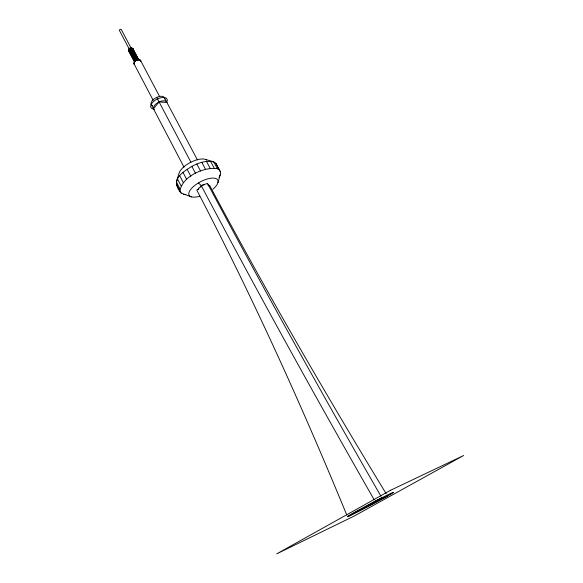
<?xml version="1.0" encoding="UTF-8"?>
<svg xmlns="http://www.w3.org/2000/svg" width="583" height="583" viewBox="0 0 583 583"><rect width="100%" height="100%" fill="white"/><g stroke="black" fill="none" stroke-linecap="round" stroke-linejoin="round"><path stroke-width="0.87" d="M217.947 182.617L220.316 174.572L220.491 172.036L219.485 170.039L215.819 163.233L213.662 161.848L205.595 159.458M138.645 59.779L132.96 48.71L131.197 47.85L129.747 48.221L128.661 50.568L129.156 51.508M128.85 51.275L129.164 48.732M128.901 49.54L128.683 50.954L134.33 61.711C133.645 59.765 136.947 58.016 138.477 59.138L138.637 59.451M128.981 49.016L128.799 50.138L134.294 60.588M128.894 49.285L128.661 50.568L134.221 61.135M200.8 187.187L201.23 185.569L207.504 183.397C263.392 288.731 321.459 392.891 380.947 496.228M131.78 48.549L132.093 48.746L131.466 47.937M219.485 170.039L217.342 168.691L213.662 161.848C202.541 159.567 191.516 165.783 183.011 172.408C175.148 178.398 174.441 185.496 181.153 193.09L191.348 196.85M179.921 191.209C181.648 176.787 204.094 166.541 217.342 168.691M218.997 177.48L220.316 174.572M153.46 108.744L159.101 101.945L166.92 102.484A7.448 3.738 -27.8 0 0 158.226 102.389A7.448 3.738 -27.8 0 0 153.978 109.568M198.883 188.877L196.814 190.153C252.067 295.916 301.44 404.668 346.776 515.015M204.29 184.716L201.23 185.569C256.972 291.311 314.856 395.923 374.133 499.718M208.007 185.613L209.705 185.576A1915.541 357.109 53.3 0 0 386.172 493.706M183.47 194.292L185.904 194.635M131.197 47.85L132.662 48.476L138.222 59.036M131.663 48.09L132.96 48.71L133.143 49.366M131.773 48.294L133.128 49.03M130.862 47.842L132.232 48.345L137.748 58.781M130.49 47.901L136.655 58.861M198.46 182.953L201.754 186.086M130.111 48.032L136.065 59.072M176.387 184.345L181.153 193.09M134.258 64.188A3.673 2.033 -27.8 0 1 136.684 60.238A3.673 2.033 -27.8 0 1 140.678 61.244L140.649 60.639C138.747 58.242 133.835 60.836 133.995 63.685L134.272 64.145L133.959 63.62C134.017 60.836 138.12 58.672 140.437 60.231L159.502 96.341M220.491 172.036L215.819 163.233M210.478 161.221L214.172 168.086M206.455 161.382L210.15 168.283M201.813 162.344L205.5 169.267M164.515 97.966L197.411 159.873M196.843 164.049L200.523 170.994M137.231 58.766L131.714 48.323L129.987 48.914L129.083 49.701L134.578 60.151M131.248 48.396L121.198 29.361L119.952 29.369L119.398 30.403L129.426 49.438M156.696 97.383L190.918 162.242M135.496 59.371L129.747 48.221M191.851 166.395L195.516 173.355M134.994 59.736L129.426 48.462M133.981 63.729L153.169 100.269M187.143 169.245L190.787 176.204M151.077 104.197L184.039 167.204M183.011 172.408L186.64 179.367M179.717 175.702L183.317 182.647M177.436 178.908L181.022 185.839M179.87 188.746L176.314 181.845L178.915 173.741A16.091 6.872 -27.8 0 1 191.151 162.067A16.091 6.872 -27.8 0 1 206.732 160.063M140.678 60.705L140.692 61.273M207.876 184.286A6.041 2.441 -27.8 0 1 208.852 185.89M198.045 189.628A6.041 2.441 -27.8 0 1 201.463 186.064M212.904 189.191A16.237 6.573 -27.8 0 0 216.577 178.843A16.237 6.573 -27.8 0 0 200.151 181.932L196.77 183.973A16.237 6.573 -27.8 0 0 193.673 197.171L196.544 196.952A16.237 6.573 -27.8 0 0 199.794 196.201M152.549 105.596A7.433 3.775 -27.8 0 1 155.821 97.827A7.433 3.775 -27.8 0 1 164.559 99.023M154.152 109.167A9.102 4.598 -27.8 0 1 151.806 103.373A9.102 4.598 -27.8 0 1 162.621 97.448A9.102 4.598 -27.8 0 1 166.745 102.273M129.375 49.293A1.049 0.598 -27.8 0 1 130.242 48.302M364.681 507.501L364.353 507.735L376.582 501.329L364.681 507.501M375.037 501.3L367.173 506.226L381.85 497.802L375.037 501.3M390.384 494.428L376.778 501.97A25.973 0.721 -27.8 0 1 350.93 515.226A25.973 0.721 -27.8 0 1 353.582 512.851L358.297 510.227A25.973 0.721 -27.8 0 1 386.463 495.492A25.973 0.721 -27.8 0 1 390.384 494.428M390.661 490.23L276.736 553.85L354.311 515.984L463.66 455.498L390.661 490.23M373.222 502.998L367.807 506.015L387.593 496.038L373.222 502.998M369.884 504.718L347.461 516.669L371.131 504.31L369.884 504.718"/></g></svg>
